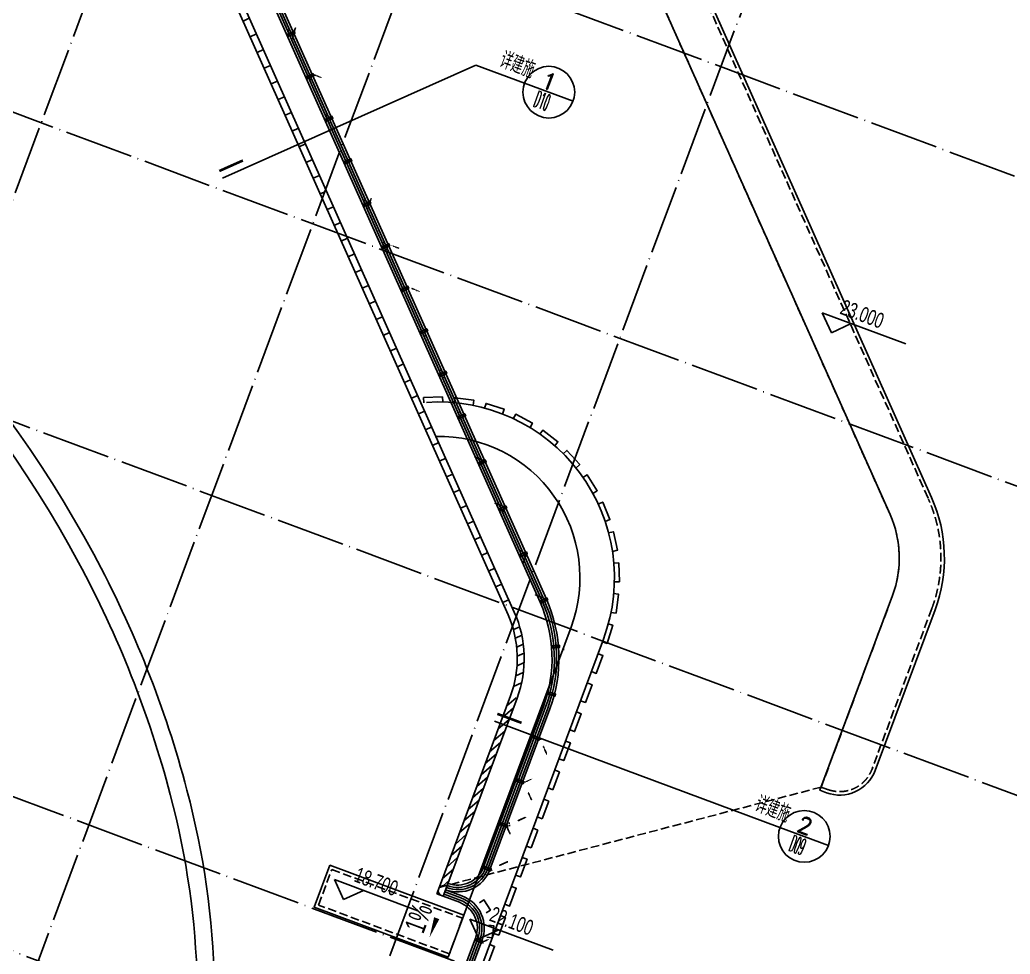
# Model space of a CAD drawing. Header units: millimetres. Extents: x 600121811 to 600690586, y 3472921280 to 3473279938.
# Drawn here: x 600567184 to 600595900, y 3473051063 to 3473078158 of the extents above; entities that cross this region are included whole.
import ezdxf
from ezdxf.enums import TextEntityAlignment as Align

# ---------------------------------------------------------------- set-up
doc = ezdxf.new("R2010")
doc.units = ezdxf.units.MM
doc.header["$LTSCALE"] = 1000
for name, pattern in [('AX-MALL-GIRD-200$0$DOTE', [2.42, 2, -0.2, 0.02, -0.2]), ('AX-MALL-WALL-GJ$0$CENTER', [2, 1.25, -0.25, 0.25, -0.25]), ('AX-MALL-WALL-GJ$0$DASH', [0.35, 0.25, -0.1]), ('AX-MALL-WALL-GJ$0$HIDDEN', [0.375, 0.25, -0.125]), ('AX-MALL-WALL-GJ$0$HIDDEN2', [4.7625, 3.175, -1.5875])]:
    doc.linetypes.add(name, pattern=pattern)
doc.layers.get('0').update_dxf_attribs({"linetype": 'CONTINUOUS'})
for name, color, linetype in [('AX-MALL-DIM-PGJ$0$A-Anno-Dims', 3, 'CONTINUOUS'), ('AX-MALL-DIM-PGJ$0$A-Anno-Note', 241, 'CONTINUOUS'), ('AX-MALL-DIM-PGJ$0$DIM_IDEN', 3, 'CONTINUOUS'), ('AX-MALL-GIRD-200$0$A-Grid', 222, 'AX-MALL-GIRD-200$0$DOTE'), ('AX-MALL-GIRD-200$0$A-Grid-Iden', 11, 'CONTINUOUS'), ('AX-MALL-GJ-200$0$A-Anno-Note', 241, 'CONTINUOUS'), ('AX-MALL-WALL-GJ$0$A-Anno-Levl', 201, 'CONTINUOUS'), ('AX-MALL-WALL-GJ$0$A-Anno-Note', 241, 'CONTINUOUS'), ('AX-MALL-WALL-GJ$0$A-Curt', 151, 'CONTINUOUS'), ('AX-MALL-WALL-GJ$0$A-Detl-Fine', 152, 'CONTINUOUS'), ('AX-MALL-WALL-GJ$0$A-Detl-Patt', 8, 'CONTINUOUS'), ('AX-MALL-WALL-GJ$0$A-Detl-Thin', 131, 'CONTINUOUS'), ('AX-MALL-WALL-GJ$0$A-SEE', 254, 'CONTINUOUS'), ('AX-MALL-WALL-GJ$0$A-Wall', 2, 'CONTINUOUS'), ('AX-MALL-WALL-GJ$0$A-Wall-Patt', 13, 'CONTINUOUS'), ('AX-MALL-WALL-GJ$0$AE-METL-01', 43, 'CONTINUOUS'), ('AX-MALL-WALL-GJ$0$AP', 3, 'CONTINUOUS'), ('AX-MALL-WALL-GJ$0$FIX', 2, 'CONTINUOUS'), ('AX-MALL-WALL-GJ$0$GASKET', 2, 'CONTINUOUS'), ('AX-MALL-WALL-GJ$0$TEXT', 2, 'CONTINUOUS')]:
    doc.layers.add(name, color=color, linetype=linetype)
doc.styles.add('AX-MALL-DIM-PGJ$0$_TCH_DIM', font='zy_en.shx', dxfattribs={"width": 0.7, "bigfont": 'zy_cn.shx'})
doc.styles.add('AX-MALL-DIM-PGJ$0$_TCH_LABEL', font='ROMAND.shx', dxfattribs={"width": 0.7, "height": 5, "bigfont": 'zy_cn.shx'})
doc.styles.add('AX-MALL-GIRD-200$0$_TCH_DIM_T3', font='zy_en.shx', dxfattribs={"width": 0.7, "bigfont": 'zy_cn.shx'})
doc.styles.add('AX-MALL-WALL-GJ$0$_TCH_DIM', font='zy_en.shx', dxfattribs={"width": 0.7, "bigfont": 'zy_cn.shx'})
doc.dimstyles.new('AX-MALL-GIRD-200$0$_TCH_ARCH&&200', dxfattribs={"dimtxt": 595, "dimasz": 300, "dimexe": 500, "dimexo": 500, "dimgap": 152.5, "dimtad": 1, "dimdec": 0, "dimzin": 0, "dimdsep": 46, "dimtxsty": 'AX-MALL-GIRD-200$0$_TCH_DIM_T3', "dimblk": 'AX-MALL-GIRD-200$0$_ArchTick', "dimcen": 0.09, "dimclrt": 7, "dimazin": 2, "dimtfac": 1, "dimtdec": 0, "dimtix": 1, "dimtmove": 2, "dimatfit": 3, "dimfxl": 500, "dimtolj": 1, "dimtzin": 0, "dimarcsym": 0})
pattern_1 = [(45, (0, 179.5), (-176.77677, 176.77677), [])]

# ---------------------------------------------------------------- blocks, each defined once
blk = doc.blocks.new('AX-MALL-GIRD-200$0$_ArchTick')
at = {"color": 0, "linetype": 'ByBlock', "const_width": 0.4}
blk.add_lwpolyline([(-0.5, -0.5), (0.5, 0.5)], dxfattribs=at)
blk = doc.blocks.new('*D226')
at = {"layer": 'AX-MALL-GIRD-200$0$A-Grid-Iden', "color": 0, "lineweight": -2, "transparency": 16777216}
for p, q in [((600597412, 3473055179), (600602098, 3473053433)), ((600598068, 3473044049), (600601629, 3473053608)), ((600593851, 3473045620), (600598537, 3473043875))]:
    blk.add_line(p, q, dxfattribs=at)
at = {"layer": 'AX-MALL-GIRD-200$0$A-Grid-Iden', "color": 0, "lineweight": -2, "transparency": 16777216, "xscale": 300, "yscale": 300, "zscale": 300}
for p, rotation in [((600601629, 3473053608), 69.56816130951937), ((600598068, 3473044049), 249.5681613095194)]:
    blk.add_blockref('AX-MALL-GIRD-200$0$_ArchTick', p, dxfattribs=dict(at, rotation=rotation))
at = {"layer": 'AX-MALL-GIRD-200$0$A-Grid-Iden', "color": 7, "transparency": 16777216, "insert": (600599427, 3473048986), "char_height": 595, "attachment_point": 5, "rotation": 69.5682, "style": 'AX-MALL-GIRD-200$0$_TCH_DIM_T3'}
blk.add_mtext('\\A1;10200', dxfattribs=at)
blk = doc.blocks.new('AX-MALL-WALL-GJ$0$fgegrhrthr')
at = {"layer": 'AX-MALL-WALL-GJ$0$A-Wall-Patt'}
h = blk.add_hatch(dxfattribs=at)
h.set_pattern_fill('普通砖', color=256, scale=200, style=0)
h.set_pattern_definition([(45, (0, 359), (-353.55353, 353.55353), [])])
h.paths.add_polyline_path([(447589, 114864), (447732, 115004), (430186, 132873), (430044, 132733)])
h = blk.add_hatch(dxfattribs=at)
h.set_pattern_fill('普通砖', color=256, scale=100, style=0)
h.set_pattern_definition(pattern_1)
h.paths.add_polyline_path([(448477, 112692), (448677, 112692, 0.196536), (447732, 115004), (447589, 114864, -0.196536)])
h = blk.add_hatch(dxfattribs=at)
h.set_pattern_fill('普通砖', color=256, scale=100, style=0)
h.set_pattern_definition(pattern_1)
h.paths.add_polyline_path([(448477, 106861), (448677, 106861), (448677, 112692), (448477, 112692)])
h = blk.add_hatch(dxfattribs=at)
h.set_pattern_fill('普通砖', color=256, scale=100, style=0)
h.set_pattern_definition(pattern_1)
h.paths.add_polyline_path([(448677, 106561), (448677, 106861), (448477, 106861), (448477, 106561)])
at = {"layer": 'AX-MALL-WALL-GJ$0$A-Curt'}
for p, q in [((448426, 115629), (430823, 133557)), ((448474, 115675), (430870, 133604)), ((448331, 115535), (430728, 133464)), ((448379, 115582), (430775, 133510)), ((449477, 107761), (449477, 112733)), ((449544, 107761), (449544, 112733)), ((449611, 107761), (449611, 112733)), ((449677, 107761), (449677, 112733)), ((449177, 106761), (448677, 106761)), ((449177, 106695), (448677, 106695)), ((449177, 106628), (448677, 106628)), ((449177, 106561), (448677, 106561)), ((449977, 85912), (449977, 105747)), ((450044, 85910), (450044, 105746)), ((450111, 85907), (450111, 105746)), ((450177, 85905), (450177, 105745))]:
    blk.add_line(p, q, dxfattribs=at)
for centre, radius, start, end in [((445477, 112733), 4000, 360, 44.4758), ((445477, 112733), 4067, 360, 44.4758), ((445477, 112733), 4133, 360, 44.4758), ((445477, 112733), 4200, 360, 44.4758), ((448677, 107761), 867, 270, 360), ((448677, 107761), 933, 270, 360), ((448677, 107761), 800, 270, 360), ((448677, 107761), 1000, 270, 360), ((449177, 105761), 1000, 359.076, 90), ((449177, 105761), 933, 359.0435, 90), ((449177, 105761), 867, 359.0074, 90), ((449177, 105761), 800, 358.9669, 90)]:
    blk.add_arc(centre, radius, start, end, dxfattribs=at)
at = {"layer": 'AX-MALL-WALL-GJ$0$A-Detl-Fine', "color": 4}
for centre, radius, start, end in [((413027, 86442), 34416, 48.7543, 80.2035), ((413027, 86442), 33916, 48.7543, 80.2035), ((415101, 88806), 31272, 35.2512, 48.7543), ((415101, 88806), 30772, 35.2512, 48.7543), ((420806, 92838), 24285, 341.9956, 35.2512), ((420806, 92838), 23785, 341.998, 35.2512)]:
    blk.add_arc(centre, radius, start, end, dxfattribs=at)
at = {"layer": 'AX-MALL-WALL-GJ$0$A-SEE'}
for p, q in [((450430, 111117), (450580, 111117)), ((450580, 111117), (450580, 110567)), ((450580, 110567), (450429, 110567)), ((450430, 110217), (450580, 110217)), ((450580, 110217), (450579, 109667)), ((450579, 109667), (450429, 109667)), ((450429, 109317), (450579, 109317)), ((450579, 109317), (450579, 108767)), ((450579, 108767), (450429, 108767))]:
    blk.add_line(p, q, dxfattribs=at)
for points in [[(443985, 120082), (443952, 120228), (444489, 120349), (444522, 120203)], [(444859, 120240), (444852, 120390), (445401, 120416), (445408, 120266)], [(445747, 120244), (445766, 120393), (446311, 120323), (446292, 120174)], [(443152, 119775), (443094, 119913), (443601, 120125), (443659, 119987)], [(446622, 120094), (446666, 120237), (447191, 120073), (447147, 119930)], [(447457, 119794), (447526, 119927), (448015, 119675), (447946, 119541)], [(448228, 119353), (448319, 119472), (448756, 119139), (448665, 119019)], [(448911, 118785), (449021, 118887), (449394, 118483), (449283, 118381)], [(449484, 118108), (449611, 118189), (449908, 117726), (449781, 117645)], [(449932, 117341), (450070, 117398), (450282, 116891), (450144, 116833)], [(450239, 116508), (450385, 116541), (450506, 116004), (450360, 115971)], [(450390, 115633), (450540, 115643), (450576, 115094), (450426, 115084)], [(450427, 98831), (450427, 115169)], [(450430, 114717), (450580, 114717), (450580, 114167), (450430, 114167)], [(450430, 113817), (450580, 113817), (450580, 113267), (450430, 113267)], [(450430, 112917), (450580, 112917), (450580, 112367), (450430, 112367)], [(450430, 112017), (450580, 112017), (450580, 111467), (450429, 111467)], [(450429, 108417), (450579, 108417), (450579, 107867), (450429, 107867)], [(450429, 107517), (450579, 107517), (450579, 106967), (450429, 106967)], [(450429, 106617), (450579, 106617), (450579, 106067), (450429, 106067)], [(450429, 105717), (450579, 105717), (450579, 105167), (450429, 105167)]]:
    blk.add_lwpolyline(points, dxfattribs=at)
blk.add_lwpolyline([(450427, 115169, 0.545274), (443220, 119813, 0.545274)], format="xyb", dxfattribs=at)
at = {"layer": 'AX-MALL-WALL-GJ$0$A-Wall'}
for p, q in [((447589, 114864), (430044, 132733)), ((447732, 115004), (430186, 132873)), ((448477, 106861), (448477, 112692)), ((448677, 106861), (448677, 112692)), ((448477, 106561), (448477, 106861)), ((448677, 106561), (448677, 106861)), ((448477, 106561), (448677, 106561))]:
    blk.add_line(p, q, dxfattribs=at)
for radius in [3300, 3100]:
    blk.add_arc((445377, 112692), radius, 360, 44.4758, dxfattribs=at)
at = {"layer": 'AX-MALL-WALL-GJ$0$AE-METL-01'}
for points in [[(450008, 106544), (450097, 106664), (449817, 106874), (449727, 106754)], [(450278, 105897), (450425, 105928), (450353, 106270), (450206, 106240)]]:
    blk.add_lwpolyline(points, dxfattribs=at)
blk = doc.blocks.new('AX-MALL-WALL-GJ$0$A$C56C775D7')
at = {"layer": 'AX-MALL-WALL-GJ$0$GASKET'}
h = blk.add_hatch(dxfattribs=at)
h.set_pattern_fill('ANSI37', color=1, scale=0.35, style=0)
h.set_pattern_definition([(45, (-14292825.899, -9063895.26327), (-0.392886205297, 0.392886205297), []), (135, (-14292825.899, -9063895.26327), (-0.392886205297, -0.392886205297), [])])
edge = h.paths.add_edge_path(flags=16)
edge.add_line((0, -3), (-1, -3))
edge.add_arc((-1, -2), 0.2, 180, 270, ccw=False)
edge.add_line((-1, -2), (-1, -1))
edge.add_arc((-1, -1), 0.2, 90, 180, ccw=False)
edge.add_line((-1, -1), (0, -1))
edge.add_arc((0, -1), 0.2, 0, 90, ccw=False)
edge.add_line((1, -1), (1, -2))
edge.add_arc((0, -2), 0.2, 270, 360, ccw=False)
edge = h.paths.add_edge_path(flags=16)
edge.add_line((3, -5), (3, -4))
edge.add_arc((3, -4), 0.306, 4.7134, 98.663)
edge.add_arc((0, -13), 9.72, 72.6533, 107.3467)
edge.add_arc((-3, -4), 0.306, 81.337, 175.2878)
edge.add_line((-3, -4), (-3, -5))
edge.add_arc((-3, -5), 0.5, 180, 252.653)
edge.add_arc((0, 4), 9.72, 252.6533, 287.3467)
edge.add_arc((3, -5), 0.5, 287.347, 360)
edge = h.paths.add_edge_path()
edge.add_line((4, -8), (5, -8))
edge.add_arc((5, -7), 0.2, 270, 383.1986)
edge.add_line((5, -7), (4, -3))
edge.add_arc((4, -3), 0.2, 15.4713, 90)
edge.add_line((4, -3), (2, -3))
edge.add_arc((2, -2), 0.2, 180, 270, ccw=False)
edge.add_line((1, -2), (1, -2))
edge.add_arc((2, -2), 0.2, 90, 180, ccw=False)
edge.add_line((2, -1), (2, -1))
edge.add_arc((2, -1), 0.2, 270, 360)
edge.add_line((2, -1), (2, 0))
edge.add_arc((2, 0), 0.2, 0, 90)
edge.add_line((2, 0), (-2, 0))
edge.add_arc((-2, 0), 0.2, 90, 180)
edge.add_line((-3, 0), (-3, -1))
edge.add_arc((-2, -1), 0.2, 180, 270)
edge.add_line((-2, -1), (-2, -1))
edge.add_arc((-2, -2), 0.2, 0, 90, ccw=False)
edge.add_line((-1, -2), (-1, -2))
edge.add_arc((-2, -2), 0.2, 270, 360, ccw=False)
edge.add_line((-2, -3), (-5, -3))
edge.add_arc((-5, -2), 0.5, 180, 270, ccw=False)
edge.add_line((-5, -2), (-5, -1))
edge.add_line((-5, -1), (-6, -1))
edge.add_arc((-6, -2), 0.7, 90, 180)
edge.add_line((-6, -2), (-6, -3))
edge.add_arc((-13, -3), 6.93, -39.9114, 1.1232, ccw=False)
edge.add_arc((-8, -7), 0.4, 154.8453, 325.7815)
edge.add_arc((-11, -3), 5.99, 311.7834, 348.21)
edge.add_arc((-5, -4), 0.2, 90, 160.1791, ccw=False)
edge.add_line((-5, -4), (-4, -4))
edge.add_arc((-4, -4), 0.2, -24.4013, 90, ccw=False)
edge.add_line((-4, -4), (-6, -8))
edge.add_line((-6, -8), (-4, -8))
edge.add_line((-4, -8), (-4, -8))
edge.add_line((-4, -8), (-4, -7))
edge.add_line((-4, -7), (-3, -7))
edge.add_arc((-3, -7), 0.25, 90, 131.3934, ccw=False)
edge.add_line((-3, -7), (-3, -7))
edge.add_arc((-3, -7), 0.1, 0, 90, ccw=False)
edge.add_line((-3, -7), (-3, -7))
edge.add_line((-3, -7), (-3, -7))
edge.add_line((-3, -7), (-3, -7))
edge.add_line((-3, -7), (-3, -7))
edge.add_line((-3, -7), (-3, -7))
edge.add_line((-3, -7), (-3, -8))
edge.add_line((-3, -8), (-3, -8))
edge.add_line((-3, -8), (-2, -8))
edge.add_line((-2, -8), (-2, -8))
edge.add_line((-2, -8), (-2, -7))
edge.add_line((-2, -7), (-2, -7))
edge.add_arc((-1, -7), 0.25, 90, 131.3934, ccw=False)
edge.add_line((-1, -7), (-1, -7))
edge.add_arc((-1, -7), 0.1, 0, 90, ccw=False)
edge.add_line((-1, -7), (-1, -7))
edge.add_line((-1, -7), (-1, -7))
edge.add_line((-1, -7), (-1, -7))
edge.add_line((-1, -7), (-1, -7))
edge.add_line((-1, -7), (-1, -7))
edge.add_line((-1, -7), (-1, -8))
edge.add_line((-1, -8), (-1, -8))
edge.add_line((-1, -8), (-1, -8))
edge.add_line((-1, -8), (-1, -8))
edge.add_line((-1, -8), (-1, -7))
edge.add_line((-1, -7), (0, -7))
edge.add_arc((0, -7), 0.25, 90, 131.3934, ccw=False)
edge.add_line((0, -7), (0, -7))
edge.add_arc((0, -7), 0.1, 0, 90, ccw=False)
edge.add_line((0, -7), (0, -7))
edge.add_line((0, -7), (0, -7))
edge.add_line((0, -7), (0, -7))
edge.add_line((0, -7), (0, -7))
edge.add_line((0, -7), (0, -7))
edge.add_line((0, -7), (0, -8))
edge.add_line((0, -8), (0, -8))
edge.add_line((0, -8), (1, -8))
edge.add_line((1, -8), (1, -8))
edge.add_line((1, -8), (1, -7))
edge.add_line((1, -7), (1, -7))
edge.add_arc((2, -7), 0.25, 90, 131.3934, ccw=False)
edge.add_line((2, -7), (2, -7))
edge.add_arc((2, -7), 0.1, 0, 90, ccw=False)
edge.add_line((2, -7), (2, -7))
edge.add_line((2, -7), (2, -7))
edge.add_line((2, -7), (2, -7))
edge.add_line((2, -7), (2, -7))
edge.add_line((2, -7), (2, -7))
edge.add_line((2, -7), (2, -8))
edge.add_line((2, -8), (2, -8))
edge.add_line((2, -8), (2, -8))
edge.add_line((2, -8), (2, -8))
edge.add_line((2, -8), (3, -7))
edge.add_line((3, -7), (3, -7))
edge.add_arc((3, -7), 0.25, 90, 131.3934, ccw=False)
edge.add_line((3, -7), (4, -7))
edge.add_arc((4, -7), 0.1, 0, 90, ccw=False)
edge.add_line((4, -7), (4, -7))
edge.add_line((4, -7), (4, -7))
edge.add_line((4, -7), (4, -7))
edge.add_line((4, -7), (4, -7))
edge.add_line((4, -7), (3, -7))
edge.add_line((3, -7), (4, -8))
edge.add_line((4, -8), (4, -8))
edge.add_line((4, -8), (4, -8))
for points in [[(4, -8), (5, -8, 0.538437), (5, -7), (4, -3, 0.337162), (4, -3), (2, -3, -0.414214), (1, -2), (1, -2, -0.414214), (2, -1), (2, -1, 0.414214), (2, -1), (2, 0, 0.414214), (2, 0), (-2, 0, 0.414214), (-3, 0), (-3, -1, 0.414214), (-2, -1), (-2, -1, -0.414214), (-1, -2), (-1, -2, -0.414214), (-2, -3), (-5, -3, -0.414214), (-5, -2), (-5, -1), (-6, -1, 0.414214), (-6, -2), (-6, -3, -0.180985), (-8, -7, 0.923874), (-7, -7, 0.160293), (-5, -4, -0.316158), (-5, -4), (-4, -4, -0.545225), (-4, -4), (-6, -8), (-4, -8), (-4, -8), (-4, -7), (-3, -7, -0.182603), (-3, -7), (-3, -7, -0.414214), (-3, -7), (-3, -7), (-3, -7), (-3, -7), (-3, -7), (-3, -7), (-3, -8), (-3, -8), (-2, -8), (-2, -8), (-2, -7), (-2, -7, -0.182603), (-1, -7), (-1, -7, -0.414214), (-1, -7), (-1, -7), (-1, -7), (-1, -7), (-1, -7), (-1, -7), (-1, -8), (-1, -8), (-1, -8), (-1, -8), (-1, -7), (0, -7, -0.182603), (0, -7), (0, -7, -0.414214), (0, -7), (0, -7), (0, -7), (0, -7), (0, -7), (0, -7), (0, -8), (0, -8), (1, -8), (1, -8), (1, -7), (1, -7, -0.182603), (2, -7), (2, -7, -0.414214), (2, -7), (2, -7), (2, -7), (2, -7), (2, -7), (2, -7), (2, -8), (2, -8), (2, -8), (2, -8), (3, -7), (3, -7, -0.182603), (3, -7), (4, -7, -0.414214), (4, -7), (4, -7), (4, -7), (4, -7), (4, -7), (3, -7), (4, -8), (4, -8)], [(3, -5), (3, -4, 0.434551), (3, -4, 0.152546), (-3, -4, 0.434557), (-3, -4, -0.000004), (-3, -4), (-3, -5, 0.328073), (-3, -5, 0.152546), (3, -5, 0.328073)], [(0, -3), (-1, -3, -0.414214), (-1, -2), (-1, -1, -0.414214), (-1, -1), (0, -1, -0.414214), (1, -1), (1, -2, -0.414214)]]:
    blk.add_lwpolyline(points, format="xyb", close=True, dxfattribs=at)
blk = doc.blocks.new('AX-MALL-WALL-GJ$0$尺寸分格点')
at = {"ltscale": 10}
h = blk.add_hatch(color=1, dxfattribs=at)
h.dxf.hatch_style = 1
edge = h.paths.add_edge_path()
edge.add_line((0, -1.5), (0, 0))
edge.add_line((0, 0), (-1.5, 0))
edge.add_arc((0, 0), 1.5, 180, 270)
edge = h.paths.add_edge_path()
edge.add_line((0, 1.5), (0, 0))
edge.add_line((0, 0), (1.5, 0))
edge.add_arc((0, 0), 1.5, 0, 90)
for p, q in [((-2.5, 0), (2.5, 0)), ((0, -2.5), (0, 2.5))]:
    blk.add_line(p, q)
blk.add_circle((0, 0), 1.5)
blk = doc.blocks.new('AX-MALL-WALL-GJ$0$定位点')
blk.add_blockref('AX-MALL-WALL-GJ$0$尺寸分格点', (0, 0))
blk = doc.blocks.new('AX-MALL-WALL-GJ$0$A$C3802349C')
at = {"layer": 'AX-MALL-WALL-GJ$0$GASKET'}
h = blk.add_hatch(dxfattribs=at)
h.set_pattern_fill('ANSI35', color=1, scale=0.375013, angle=-180, style=0)
h.set_pattern_definition([(225, (-14292809.6352, -9063882.4726), (0.84192712131, -0.84192712131), []), (225, (-14292810.4771, -9063882.4726), (0.84192712131, -0.84192712131), [1.48833094185, -0.29766618837, 0, -0.29766618837])])
edge = h.paths.add_edge_path()
edge.add_line((-4, 8), (-2, 8))
edge.add_line((-2, 8), (0, 0))
edge.add_line((0, 0), (-1, 0))
edge.add_arc((-173, -63), 184, 20.1575, 22.8407)
at = {"layer": 'AX-MALL-WALL-GJ$0$GASKET', "elevation": 0}
blk.add_lwpolyline([(-4, 8), (-2, 8), (0, 0), (-1, 0, 0.011708)], format="xyb", close=True, dxfattribs=at)
blk = doc.blocks.new('AX-MALL-WALL-GJ$0$A$C431B1AE9')
at = {"layer": 'AX-MALL-WALL-GJ$0$GASKET'}
h = blk.add_hatch(dxfattribs=at)
h.set_pattern_fill('ANSI37', color=1, scale=0.35, style=0)
h.set_pattern_definition([(45, (-14292809.63515, -9063882.47255), (-0.392886205297, 0.392886205297), []), (135, (-14292809.63515, -9063882.47255), (-0.392886205297, -0.392886205297), [])])
h.paths.add_polyline_path([(3, 0), (0, 0), (-2, 8), (-1, 8), (0, 7), (0, 7), (1, 8), (1, 8), (2, 7), (2, 7), (3, 8), (3, 8), (4, 7), (4, 7), (5, 8), (5, 8), (6, 7), (6, 7), (7, 8), (7, 8), (8, 7), (8, 7), (9, 8), (9, 8), (10, 7), (10, 7), (11, 8), (12, 8), (10, 0), (7, 0), (7, -1), (8, -1), (8, -2), (7, -3), (3, -3), (2, -2), (2, -1), (3, -1)])
edge = h.paths.add_edge_path(flags=16)
edge.add_ellipse((5, 4), major_axis=(-3, 0), ratio=0.583333, start_angle=0, end_angle=360, ccw=False)
h.paths.add_polyline_path([(4, 0), (4, -2), (6, -2), (6, 0)], flags=16)
for points in [[(7, 0), (10, 0), (12, 8), (11, 8), (10, 7), (10, 7), (9, 8), (9, 8), (8, 7), (8, 7), (7, 8), (7, 8), (6, 7), (6, 7), (5, 8), (5, 8), (4, 7), (4, 7), (3, 8), (3, 8), (2, 7), (2, 7), (1, 8), (1, 8), (0, 7), (0, 7), (-1, 8), (-2, 8), (0, 0), (3, 0), (3, 0), (3, -1), (2, -1), (2, -2), (3, -3), (7, -3), (8, -2), (8, -1), (7, -1)], [(6, 0), (6, -2), (4, -2), (4, 0)]]:
    blk.add_lwpolyline(points, close=True, dxfattribs=at)
at = {"layer": 'AX-MALL-WALL-GJ$0$GASKET', "extrusion": (0, 0, -1)}
blk.add_ellipse((5, 4), major_axis=(-3, 0), ratio=0.583333, dxfattribs=at)
blk = doc.blocks.new('AX-MALL-WALL-GJ$0$A$C6D1904FE')
at = {"color": 6, "ltscale": 10}
for name in ['AX-MALL-WALL-GJ$0$A$C3802349C', 'AX-MALL-WALL-GJ$0$A$C431B1AE9']:
    blk.add_blockref(name, (-5, 3), dxfattribs=at)
blk = doc.blocks.new('*U58')
at = {"color": 8, "linetype": 'AX-MALL-WALL-GJ$0$HIDDEN'}
for p, q in [((0, 2), (40, 2)), ((39, -3), (39, 3)), ((0, -2), (40, -2))]:
    blk.add_line(p, q, dxfattribs=at)
at = {"color": 0, "linetype": 'ByBlock'}
blk.add_lwpolyline([(0, 6), (-2, 6, 0.227103), (-3, 6, 0.35235), (-3, -6, 0.227103), (-2, -6), (0, -6)], format="xyb", close=True, dxfattribs=at)
at = {"color": 8, "linetype": 'AX-MALL-WALL-GJ$0$HIDDEN2'}
blk.add_lwpolyline([(-5, 1), (-2, 1), (-2, -1), (-5, -1)], dxfattribs=at)
at = {"color": 8, "linetype": 'ByBlock'}
blk.add_lwpolyline([(0, -3), (39, -3), (40, -2), (40, 2), (39, 3), (0, 3)], dxfattribs=at)
at = {"layer": 'AX-MALL-WALL-GJ$0$TEXT', "color": 8, "linetype": 'AX-MALL-WALL-GJ$0$CENTER'}
blk.add_line((43, 0), (-8, 0), dxfattribs=at)
blk = doc.blocks.new('AX-MALL-WALL-GJ$0$A$C4A6E1F89')
at = {"layer": 'AX-MALL-WALL-GJ$0$AP'}
for points in [[(31, 14), (31, 10), (27, 10), (27, 9), (31, 9), (31, 1), (-31, 1), (-31, 9), (-27, 9), (-27, 10), (-31, 10), (-31, 14), (-30, 15, 0.287441), (-30, 16), (-31, 18), (-31, 22), (-32, 22), (-32, 0), (32, 0), (32, 22), (31, 22), (31, 18), (30, 16, 0.287441), (30, 15)], [(0, 16), (0, 16), (28, 16), (28, 10), (30, 10), (31, 14), (30, 15, -0.244941), (30, 16), (31, 18), (31, 22, 0.414214), (30, 22), (29, 22, 1), (29, 21), (29, 21, -0.414214), (30, 20), (30, 19, -0.414214), (29, 18), (24, 18, -0.414214), (23, 19), (23, 20, -0.414214), (24, 21, 1), (24, 22), (21, 22), (21, 18), (11, 18), (9, 22), (8, 22), (8, 20), (-8, 20), (-8, 22), (-9, 22), (-11, 18), (-21, 18), (-21, 22), (-24, 22, 1), (-24, 21, -0.414214), (-23, 20), (-23, 19, -0.414214), (-24, 18), (-29, 18, -0.414214), (-30, 19), (-30, 20, -0.414214), (-29, 21), (-29, 21, 1), (-29, 22), (-30, 22, 0.414214), (-31, 22), (-31, 18), (-30, 16, -0.244941), (-30, 15), (-31, 14), (-30, 10), (-28, 10), (-28, 16), (0, 16)]]:
    blk.add_lwpolyline(points, format="xyb", close=True, dxfattribs=at)
at = {"layer": 'AX-MALL-WALL-GJ$0$FIX', "extrusion": (-4.68995e-09, -3.87722e-09, -1), "xscale": -1, "zscale": -1, "rotation": 270}
blk.add_blockref('*U58', (0, 16, 0), dxfattribs=at)
at = {"layer": 'AX-MALL-WALL-GJ$0$GASKET'}
blk.add_blockref('AX-MALL-WALL-GJ$0$A$C6D1904FE', (-26, 19, 0), dxfattribs=at)
at = {"layer": 'AX-MALL-WALL-GJ$0$GASKET', "extrusion": (0, 0, -1), "zscale": -1, "rotation": 270}
blk.add_blockref('AX-MALL-WALL-GJ$0$定位点', (0, 30, 0), dxfattribs=at)
at = {"layer": 'AX-MALL-WALL-GJ$0$GASKET', "xscale": -1}
blk.add_blockref('AX-MALL-WALL-GJ$0$A$C6D1904FE', (26, 19, 0), dxfattribs=at)
blk = doc.blocks.new('AX-MALL-WALL-GJ$0$A$C201F0766')
at = {"layer": 'AX-MALL-WALL-GJ$0$GASKET'}
h = blk.add_hatch(dxfattribs=at)
h.set_pattern_fill('HONEY', color=1, scale=0.375013, angle=-180, style=0)
h.set_pattern_definition([(180, (-14292808.1242, -9063908.84357), (-0.89299856511, -0.515572838758), [0.59533237674, -1.19066475348]), (300, (-14292808.1242, -9063908.84357), (0.89299845842, -0.51557302355), [0.59533237674, -1.19066475348]), (240, (-14292808.1242, -9063908.84357), (-1.0669e-07, -1.031145862308), [-1.19066475348, 0.59533237674])])
edge = h.paths.add_edge_path()
edge.add_ellipse((0, 8), major_axis=(0, 5.91), ratio=0.782714, start_angle=0, end_angle=360)
h = blk.add_hatch(dxfattribs=at)
h.set_pattern_fill('ANSI35', color=1, scale=0.375013, angle=-180, style=0)
h.set_pattern_definition([(225, (-14292808.1242, -9063908.8436), (0.84192712131, -0.84192712131), []), (225, (-14292808.9661, -9063908.8436), (0.84192712131, -0.84192712131), [1.48833094185, -0.29766618837, 0, -0.29766618837])])
edge = h.paths.add_edge_path()
edge.add_line((5, 7), (5, 7))
edge.add_ellipse((0, 8), major_axis=(0, 5.91), ratio=0.782714, start_angle=97.8994, end_angle=262.1006, ccw=False)
edge.add_line((-5, 7), (-5, 7))
edge.add_line((-5, 7), (-5, -1))
edge.add_arc((0, -13), 12.6, 68.4661, 111.5339, ccw=False)
edge.add_line((5, -1), (5, 7))
blk = doc.blocks.new('AX-MALL-WALL-GJ$0$A$C398804AB')
at = {"color": 3}
blk.add_lwpolyline([(-8, 0, 0.414214), (-7, 0), (0, 0), (0, 0), (0, 0), (7, 0, 0.414214), (8, 0)], format="xyb", dxfattribs=at)
at = {"layer": 'AX-MALL-WALL-GJ$0$AP'}
blk.add_lwpolyline([(-8, 0), (-8, 37), (-24, 37), (-24, 33, -0.414214), (-24, 33), (-25, 33, -1), (-25, 34, 0.414214), (-25, 34), (-25, 36, 0.414214), (-25, 36), (-31, 36, 0.414214), (-31, 36), (-31, 34, 0.414214), (-31, 34, -1), (-31, 33), (-32, 33, -0.414214), (-32, 33), (-32, 182, -0.414214), (-32, 183), (32, 183, -0.414214), (32, 182), (32, 33, -0.414214), (32, 33), (31, 33, -1), (31, 34, 0.414214), (31, 34), (31, 36, 0.414214), (31, 36), (25, 36, 0.414214), (25, 36), (25, 34, 0.414214), (25, 34, -1), (25, 33), (24, 33, -0.414214), (24, 33), (24, 37), (8, 37), (8, 0)], format="xyb", dxfattribs=at)
for points in [[(30, 41), (-30, 41), (-30, 64), (-28, 65), (-28, 85), (-30, 86), (-30, 93), (-28, 94), (-28, 114), (-30, 115), (-30, 180), (30, 180), (30, 115), (28, 114), (28, 94), (30, 93), (30, 86), (28, 85), (28, 65), (30, 64)], [(-5, 3), (-5, 37), (5, 37), (5, 3)]]:
    blk.add_lwpolyline(points, close=True, dxfattribs=at)
blk = doc.blocks.new('AX-MALL-WALL-GJ$0$A$C38E22E06')
at = {"color": 2, "ltscale": 10}
blk.add_blockref('AX-MALL-WALL-GJ$0$A$C4A6E1F89', (0, -30, 0), dxfattribs=at)
at = {"color": 6, "ltscale": 10}
for name, p in [('AX-MALL-WALL-GJ$0$A$C56C775D7', (-28, 25, 0)), ('AX-MALL-WALL-GJ$0$A$C398804AB', (0, -10, 0))]:
    blk.add_blockref(name, p, dxfattribs=at)
at = {"color": 6, "ltscale": 10, "xscale": -1}
blk.add_blockref('AX-MALL-WALL-GJ$0$A$C56C775D7', (28, 25, 0), dxfattribs=at)
at = {"layer": 'AX-MALL-WALL-GJ$0$GASKET', "yscale": 0.513574065589584, "zscale": 0.513574065589584}
for p, xscale in [((-10, 1, 0), 0.513574065589584), ((10, 1, 0), -0.513574065589584)]:
    blk.add_blockref('AX-MALL-WALL-GJ$0$A$C201F0766', p, dxfattribs=dict(at, xscale=xscale))
blk = doc.blocks.new('AX-MALL-WALL-GJ$0$A$C031A570D')
at = {"layer": 'AX-MALL-WALL-GJ$0$GASKET'}
h = blk.add_hatch(dxfattribs=at)
h.set_pattern_fill('ANSI37', color=1, scale=0.35, style=0)
h.set_pattern_definition([(45, (-28686473.8823, -17866958.96207), (-0.392886205297, 0.392886205297), []), (135, (-28686473.8823, -17866958.96207), (-0.392886205297, -0.392886205297), [])])
edge = h.paths.add_edge_path(flags=16)
edge.add_line((0, -3), (-1, -3))
edge.add_arc((-1, -2), 0.2, 180, 270, ccw=False)
edge.add_line((-1, -2), (-1, -1))
edge.add_arc((-1, -1), 0.2, 90, 180, ccw=False)
edge.add_line((-1, -1), (0, -1))
edge.add_arc((0, -1), 0.2, 0, 90, ccw=False)
edge.add_line((1, -1), (1, -2))
edge.add_arc((0, -2), 0.2, 270, 360, ccw=False)
edge = h.paths.add_edge_path(flags=16)
edge.add_line((3, -7), (3, -5))
edge.add_arc((3, -6), 0.514, 14.4729, 73.432)
edge.add_arc((0, -16), 11.6, 75.7697, 104.7475)
edge.add_arc((-3, -6), 0.433, 99.6576, 168.1638)
edge.add_line((-3, -5), (-3, -7))
edge.add_arc((-3, -7), 0.5, 180, 252.653)
edge.add_arc((0, 2), 9.72, 252.6533, 287.3467)
edge.add_arc((3, -7), 0.5, 287.347, 360)
edge = h.paths.add_edge_path()
edge.add_line((4, -10), (5, -10))
edge.add_arc((5, -10), 0.2, 270, 383.1986)
edge.add_line((5, -10), (4, -3))
edge.add_arc((4, -3), 0.2, 15.4713, 90)
edge.add_line((4, -3), (2, -3))
edge.add_arc((2, -2), 0.2, 180, 270, ccw=False)
edge.add_line((1, -2), (1, -2))
edge.add_arc((2, -2), 0.2, 90, 180, ccw=False)
edge.add_line((2, -1), (2, -1))
edge.add_arc((2, -1), 0.2, 270, 360)
edge.add_line((2, -1), (2, 0))
edge.add_arc((2, 0), 0.2, 360, 450)
edge.add_line((2, 0), (-2, 0))
edge.add_arc((-2, 0), 0.2, 90, 180)
edge.add_line((-3, 0), (-3, -1))
edge.add_arc((-2, -1), 0.2, 180, 270)
edge.add_line((-2, -1), (-2, -1))
edge.add_arc((-2, -2), 0.2, 0, 90, ccw=False)
edge.add_line((-1, -2), (-1, -2))
edge.add_arc((-2, -2), 0.2, -90, 0, ccw=False)
edge.add_line((-2, -3), (-5, -3))
edge.add_arc((-5, -2), 0.5, 180, 270, ccw=False)
edge.add_line((-5, -2), (-5, -1))
edge.add_line((-5, -1), (-6, -1))
edge.add_arc((-6, -2), 0.7, 90, 180)
edge.add_line((-6, -2), (-6, -3))
edge.add_arc((-22, -3), 15.3, -26.5634, 0.9702, ccw=False)
edge.add_arc((-8, -10), 0.4, 154.8453, 325.7815)
edge.add_arc((-18, -3), 13.1, 328.1404, 352.6787)
edge.add_arc((-5, -5), 0.2, 90, 160.1791, ccw=False)
edge.add_line((-5, -5), (-4, -5))
edge.add_arc((-4, -5), 0.2, -24.4013, 90, ccw=False)
edge.add_line((-4, -5), (-6, -10))
edge.add_line((-6, -10), (-4, -10))
edge.add_line((-4, -10), (-4, -10))
edge.add_line((-4, -10), (-4, -10))
edge.add_line((-4, -10), (-3, -9))
edge.add_arc((-3, -10), 0.25, 90, 131.3934, ccw=False)
edge.add_line((-3, -9), (-3, -9))
edge.add_arc((-3, -9), 0.1, 0, 90, ccw=False)
edge.add_line((-3, -9), (-3, -10))
edge.add_line((-3, -10), (-3, -10))
edge.add_line((-3, -10), (-3, -10))
edge.add_line((-3, -10), (-3, -10))
edge.add_line((-3, -10), (-3, -10))
edge.add_line((-3, -10), (-3, -10))
edge.add_line((-3, -10), (-3, -10))
edge.add_line((-3, -10), (-2, -10))
edge.add_line((-2, -10), (-2, -10))
edge.add_line((-2, -10), (-2, -10))
edge.add_line((-2, -10), (-2, -9))
edge.add_arc((-1, -10), 0.25, 90, 131.3934, ccw=False)
edge.add_line((-1, -9), (-1, -9))
edge.add_arc((-1, -9), 0.1, 0, 90, ccw=False)
edge.add_line((-1, -9), (-1, -10))
edge.add_line((-1, -10), (-1, -10))
edge.add_line((-1, -10), (-1, -10))
edge.add_line((-1, -10), (-1, -10))
edge.add_line((-1, -10), (-1, -10))
edge.add_line((-1, -10), (-1, -10))
edge.add_line((-1, -10), (-1, -10))
edge.add_line((-1, -10), (-1, -10))
edge.add_line((-1, -10), (-1, -10))
edge.add_line((-1, -10), (-1, -10))
edge.add_line((-1, -10), (0, -9))
edge.add_arc((0, -10), 0.25, 90, 131.3934, ccw=False)
edge.add_line((0, -9), (0, -9))
edge.add_arc((0, -9), 0.1, 0, 90, ccw=False)
edge.add_line((0, -9), (0, -10))
edge.add_line((0, -10), (0, -10))
edge.add_line((0, -10), (0, -10))
edge.add_line((0, -10), (0, -10))
edge.add_line((0, -10), (0, -10))
edge.add_line((0, -10), (0, -10))
edge.add_line((0, -10), (0, -10))
edge.add_line((0, -10), (1, -10))
edge.add_line((1, -10), (1, -10))
edge.add_line((1, -10), (1, -10))
edge.add_line((1, -10), (1, -9))
edge.add_arc((2, -10), 0.25, 90, 131.3934, ccw=False)
edge.add_line((2, -9), (2, -9))
edge.add_arc((2, -9), 0.1, 0, 90, ccw=False)
edge.add_line((2, -9), (2, -10))
edge.add_line((2, -10), (2, -10))
edge.add_line((2, -10), (2, -10))
edge.add_line((2, -10), (2, -10))
edge.add_line((2, -10), (2, -10))
edge.add_line((2, -10), (2, -10))
edge.add_line((2, -10), (2, -10))
edge.add_line((2, -10), (2, -10))
edge.add_line((2, -10), (2, -10))
edge.add_line((2, -10), (3, -10))
edge.add_line((3, -10), (3, -9))
edge.add_arc((3, -10), 0.25, 90, 131.3934, ccw=False)
edge.add_line((3, -9), (4, -9))
edge.add_arc((4, -9), 0.1, 0, 90, ccw=False)
edge.add_line((4, -9), (4, -10))
edge.add_line((4, -10), (4, -10))
edge.add_line((4, -10), (4, -10))
edge.add_line((4, -10), (4, -10))
edge.add_line((4, -10), (3, -10))
edge.add_line((3, -10), (4, -10))
edge.add_line((4, -10), (4, -10))
edge.add_line((4, -10), (4, -10))
for points in [[(4, -10), (5, -10, 0.538437), (5, -10), (4, -3, 0.337162), (4, -3), (2, -3, -0.414214), (1, -2), (1, -2, -0.414214), (2, -1), (2, -1, 0.414214), (2, -1), (2, 0, 0.414214), (2, 0), (-2, 0, 0.414214), (-3, 0), (-3, -1, 0.414214), (-2, -1), (-2, -1, -0.414214), (-1, -2), (-1, -2, -0.414214), (-2, -3), (-5, -3, -0.414214), (-5, -2), (-5, -1), (-6, -1, 0.414214), (-6, -2), (-6, -3, -0.12072), (-8, -10, 0.923874), (-7, -10, 0.10748), (-5, -5, -0.316158), (-5, -5), (-4, -5, -0.545225), (-4, -5), (-6, -10), (-4, -10), (-4, -10), (-4, -10), (-3, -9, -0.182603), (-3, -9), (-3, -9, -0.414214), (-3, -9), (-3, -10), (-3, -10), (-3, -10), (-3, -10), (-3, -10), (-3, -10), (-3, -10), (-2, -10), (-2, -10), (-2, -10), (-2, -9, -0.182603), (-1, -9), (-1, -9, -0.414214), (-1, -9), (-1, -10), (-1, -10), (-1, -10), (-1, -10), (-1, -10), (-1, -10), (-1, -10), (-1, -10), (-1, -10), (-1, -10), (0, -9, -0.182603), (0, -9), (0, -9, -0.414214), (0, -9), (0, -10), (0, -10), (0, -10), (0, -10), (0, -10), (0, -10), (0, -10), (1, -10), (1, -10), (1, -10), (1, -9, -0.182603), (2, -9), (2, -9, -0.414214), (2, -9), (2, -10), (2, -10), (2, -10), (2, -10), (2, -10), (2, -10), (2, -10), (2, -10), (2, -10), (3, -10), (3, -9, -0.182603), (3, -9), (4, -9, -0.414214), (4, -9), (4, -10), (4, -10), (4, -10), (4, -10), (3, -10), (4, -10), (4, -10)], [(3, -7), (3, -5, 0.263087), (3, -5, 0.127118), (-3, -5, 0.308148), (-3, -5, -0.000004), (-3, -5), (-3, -7, 0.328073), (-3, -7, 0.152546), (3, -7, 0.328073)], [(0, -3), (-1, -3, -0.414214), (-1, -2), (-1, -1, -0.414214), (-1, -1), (0, -1, -0.414214), (1, -1), (1, -2, -0.414214)]]:
    blk.add_lwpolyline(points, format="xyb", close=True, dxfattribs=at)
blk = doc.blocks.new('AX-MALL-WALL-GJ$0$A$C4C804FB4')
at = {"layer": 'AX-MALL-WALL-GJ$0$GASKET', "color": 1}
for p, q in [((-8, 1, 0), (-13, 14, 0)), ((-13, 1, 0), (-8, 14, 0))]:
    blk.add_line(p, q, dxfattribs=at)
at = {"layer": 'AX-MALL-WALL-GJ$0$GASKET', "elevation": 0}
blk.add_lwpolyline([(-13, 1), (-13, 14), (-8, 14), (-8, 1)], close=True, dxfattribs=at)
at = {"color": 2, "ltscale": 10}
blk.add_blockref('AX-MALL-WALL-GJ$0$A$C4A6E1F89', (0, -30, 0), dxfattribs=at)
at = {"color": 6, "ltscale": 10}
for name, p in [('AX-MALL-WALL-GJ$0$A$C031A570D', (-28, 25, 0)), ('AX-MALL-WALL-GJ$0$A$C398804AB', (0, -10, 0))]:
    blk.add_blockref(name, p, dxfattribs=at)
at = {"color": 6, "ltscale": 10, "xscale": -1}
blk.add_blockref('AX-MALL-WALL-GJ$0$A$C031A570D', (28, 25, 0), dxfattribs=at)
at = {"layer": 'AX-MALL-WALL-GJ$0$GASKET', "yscale": 0.513574065589584, "zscale": 0.513574065589584}
for p, xscale in [((-10, 1, 0), 0.513574065589584), ((10, 1, 0), -0.513574065589584)]:
    blk.add_blockref('AX-MALL-WALL-GJ$0$A$C201F0766', p, dxfattribs=dict(at, xscale=xscale))
blk = doc.blocks.new('AX-MALL-WALL-GJ$0$mqst5')
at = {"color": 6, "ltscale": 10}
for p, rotation in [((538887, -471629), 134.4757996955328), ((539833, -472592), 134.4757996955328), ((540779, -473555), 134.4757996955328), ((541725, -474519), 134.4757996955328), ((542670, -475482), 134.4757996955328), ((543616, -476445), 134.4757996955328), ((544562, -477409), 134.4757996955328), ((545508, -478372), 134.4757996955328), ((546454, -479335), 134.4757996955328), ((547400, -480298), 134.4757996955328), ((548423, -481341), 134.4757996955328), ((549447, -482384), 134.4757996955328), ((550471, -483426), 134.4757996955328), ((551494, -484469), 134.4757996955328), ((552675, -486983), 95.85730812117323), ((552697, -488333), 89.99999998740033), ((552697, -489683), 89.99999998740033), ((552697, -491033), 89.99999998740033), ((552697, -492383), 89.99999998740033)]:
    blk.add_blockref('AX-MALL-WALL-GJ$0$A$C38E22E06', p, dxfattribs=dict(at, rotation=rotation))
at = {"color": 6, "ltscale": 10, "xscale": -1}
for name, p, rotation in [('AX-MALL-WALL-GJ$0$A$C38E22E06', (552299, -485625), 115.1665540139166), ('AX-MALL-WALL-GJ$0$A$C4C804FB4', (553197, -494427, 0), 90)]:
    blk.add_blockref(name, p, dxfattribs=dict(at, rotation=rotation))
blk = doc.blocks.new('AX-MALL-DIM-PGJ')
at = {"layer": 'AX-MALL-DIM-PGJ$0$A-Anno-Dims'}
blk.add_lwpolyline([(600579308.8, 3473052206.9, 0, 0, 0), (600579062.3, 3473051545, 0, 160, 0), (600579271.7, 3473052107.3, 0, 0, 0)], format="xyseb", dxfattribs=at)
at = {"layer": 'AX-MALL-DIM-PGJ$0$DIM_IDEN'}
for p, q in [((600573060.2, 3473073568), (600580408.7, 3473076846.8)), ((600580408.7, 3473076846.8), (600581819.1, 3473076321.4)), ((600583224.7, 3473075797.8), (600581819.1, 3473076321.4)), ((600580950.4, 3473057821.3), (600583772.4, 3473056770.1)), ((600583772.4, 3473056770.1), (600589225.1, 3473054738.8)), ((600590630.8, 3473054215.1), (600589225.1, 3473054738.8))]:
    blk.add_line(p, q, dxfattribs=at)
at = {"layer": 'AX-MALL-DIM-PGJ$0$DIM_IDEN', "const_width": 75}
for points in [[(600572968.5, 3473073773.5), (600573653.4, 3473074079.1)], [(600581029, 3473058032.2), (600581731.8, 3473057770.3)]]:
    blk.add_lwpolyline(points, dxfattribs=at)
at = {"layer": 'AX-MALL-DIM-PGJ$0$DIM_IDEN'}
for centre in [(600582521.9, 3473076059.6), (600589927.9, 3473054476.9)]:
    blk.add_circle(centre, 750, dxfattribs=at)
at = {"layer": 'AX-MALL-DIM-PGJ$0$A-Anno-Note', "style": 'AX-MALL-DIM-PGJ$0$_TCH_DIM', "width": 0.7}
for s, height, rotation, p in [('详建施', 506.38, 339.56816, (600581055.4, 3473076795.9)), ('详建施', 506.38, 339.56816, (600588461.5, 3473055213.3)), ('1%', 595, 69.56816, (600578880.2, 3473051629.9))]:
    blk.add_text(s, height=height, rotation=rotation, dxfattribs=at).set_placement(p)
at = {"layer": 'AX-MALL-DIM-PGJ$0$A-Anno-Note', "style": 'AX-MALL-DIM-PGJ$0$_TCH_LABEL'}
for s, height, width, p, p2 in [('1', 483, 1.3125, (600582260.1, 3473076221.5), (600582656.1, 3473076074)), ('D10', 482.99, 0.430328, (600582049.3, 3473075655.8), (600582445.3, 3473075508.2)), ('2', 483, 1.3125, (600589666.1, 3473054638.9), (600590062.2, 3473054491.4)), ('D09', 482.99, 0.430328, (600589455.4, 3473054073.1), (600589851.4, 3473053925.6))]:
    blk.add_text(s, height=height, rotation=339.56816, dxfattribs=dict(at, width=width)).set_placement(p, p2, align=Align.FIT)
blk = doc.blocks.new('AX-MALL-GIRD-200')
at = {"layer": 'AX-MALL-GIRD-200$0$A-Grid'}
for p, q in [((600244912.4, 3473204423), (600602808.4, 3473071096.2)), ((600241980.1, 3473196551.4), (600599876.1, 3473063224.7)), ((600239047.7, 3473188679.9), (600596943.7, 3473055353.1)), ((600235486.9, 3473179121.6), (600593382.9, 3473045794.8)), ((600234020.7, 3473175185.8), (600591916.7, 3473041859)), ((600537481.5, 3472993766.2), (600576211.1, 3473097729.9)), ((600545353.1, 3472990833.8), (600584082.6, 3473094797.5)), ((600554255.4, 3472987517.4), (600592985, 3473091481.2))]:
    blk.add_line(p, q, dxfattribs=at)
at = {"layer": 'AX-MALL-GIRD-200$0$A-Grid-Iden'}
dim = blk.add_linear_dim(base=(600601629.1, 3473053607.6), p1=(600593382.9, 3473045794.8), p2=(600596943.7, 3473055353.1), angle=69.56816, dimstyle='AX-MALL-GIRD-200$0$_TCH_ARCH&&200', override={"dimgap": 0}, dxfattribs=at)
dim.commit()
dim.dimension.update_dxf_attribs({"geometry": '*D226', "text_midpoint": (600599427.1, 3473048985.6), "dimtype": 129, "text_rotation": 69.56816})
blk = doc.blocks.new('AX-MALL-WALL-GJ')
at = {"layer": 'AX-MALL-WALL-GJ$0$A-Anno-Levl'}
for p, q in [((600590714, 3473069084), (600590449, 3473069663)), ((600590449, 3473069663), (600592873, 3473068760)), ((600590714, 3473069084), (600591292, 3473069348)), ((600576570, 3473052646), (600576306, 3473053225)), ((600576306, 3473053225), (600578729, 3473052322)), ((600576570, 3473052646), (600577149, 3473052910)), ((600580493, 3473051504), (600580229, 3473052082)), ((600580229, 3473052082), (600582653, 3473051179)), ((600580493, 3473051504), (600581072, 3473051768))]:
    blk.add_line(p, q, dxfattribs=at)
at = {"layer": 'AX-MALL-WALL-GJ$0$A-Detl-Patt', "linetype": 'AX-MALL-WALL-GJ$0$DASH'}
blk.add_lwpolyline([(600574115, 3473090689), (600574185, 3473090877, -0.414214), (600575471, 3473091465), (600580921, 3473089434, -0.201291), (600583291, 3473087210), (600593528, 3473064264, -0.196536), (600593628, 3473061086), (600591893, 3473056428, -0.414214), (600590607, 3473055840), (600590419, 3473055909), (600592490, 3473061467, 0.196536), (600592416, 3473063812), (600582212, 3473086682, 0.201291), (600580463, 3473088324)], format="xyb", close=True, dxfattribs=at)
at = {"layer": 'AX-MALL-WALL-GJ$0$A-Detl-Patt'}
blk.add_lwpolyline([(600579249, 3473066077, -0.528948), (600583168, 3473060547), (600580059, 3473052199)], format="xyb", dxfattribs=at)
at = {"layer": 'AX-MALL-WALL-GJ$0$A-Detl-Patt', "linetype": 'AX-MALL-WALL-GJ$0$DASH'}
blk.add_lwpolyline([(600579343, 3473052999), (600590419, 3473055909)], dxfattribs=at)
blk.add_lwpolyline([(600576229, 3473053519), (600580024, 3473052105), (600579640, 3473051075), (600575845, 3473052488)], close=True, dxfattribs=at)
at = {"layer": 'AX-MALL-WALL-GJ$0$A-Detl-Thin'}
blk.add_lwpolyline([(600574021, 3473090724), (600574091, 3473090911, -0.414214), (600575506, 3473091558), (600580956, 3473089528, -0.201291), (600583382, 3473087250), (600593619, 3473064304, -0.196536), (600593722, 3473061051), (600591987, 3473056393, -0.414214), (600590572, 3473055746), (600590384, 3473055816), (600592490, 3473061467, 0.196536), (600592416, 3473063812), (600582212, 3473086682, 0.201291), (600580463, 3473088324)], format="xyb", close=True, dxfattribs=at)
blk.add_lwpolyline([(600576170, 3473053648), (600580059, 3473052199), (600579605, 3473050981), (600575716, 3473052430)], close=True, dxfattribs=at)
at = {"layer": 'AX-MALL-WALL-GJ$0$A-Anno-Note', "rotation": 339.5681613092246}
blk.add_blockref('AX-MALL-WALL-GJ$0$mqst5', (600234778, 3473707866), dxfattribs=at)
at = {"layer": 'AX-MALL-WALL-GJ$0$A-Detl-Thin', "color": 0, "rotation": 339.5681613098035}
blk.add_blockref('AX-MALL-WALL-GJ$0$fgegrhrthr', (600121811, 3473109515), dxfattribs=at)
at = {"layer": 'AX-MALL-WALL-GJ$0$A-SEE'}
blk.add_blockref('AX-MALL-GIRD-200', (0, 0), dxfattribs=at)
at = {"layer": 'AX-MALL-WALL-GJ$0$A-Anno-Note', "style": 'AX-MALL-WALL-GJ$0$_TCH_DIM', "width": 0.7}
for s, p in [('23.000', (600590935, 3473069642)), ('18.700', (600576847, 3473053183)), ('22.100', (600580770, 3473052041))]:
    blk.add_text(s, height=446.2, rotation=339.5682, dxfattribs=at).set_placement(p)

msp = doc.modelspace()

# ---------------------------------------------------------------- block references
at = {"layer": 'AX-MALL-GJ-200$0$A-Anno-Note'}
for name in ['AX-MALL-WALL-GJ', 'AX-MALL-DIM-PGJ']:
    msp.add_blockref(name, (0, 0), dxfattribs=at)

doc.saveas('drawing.dxf')
